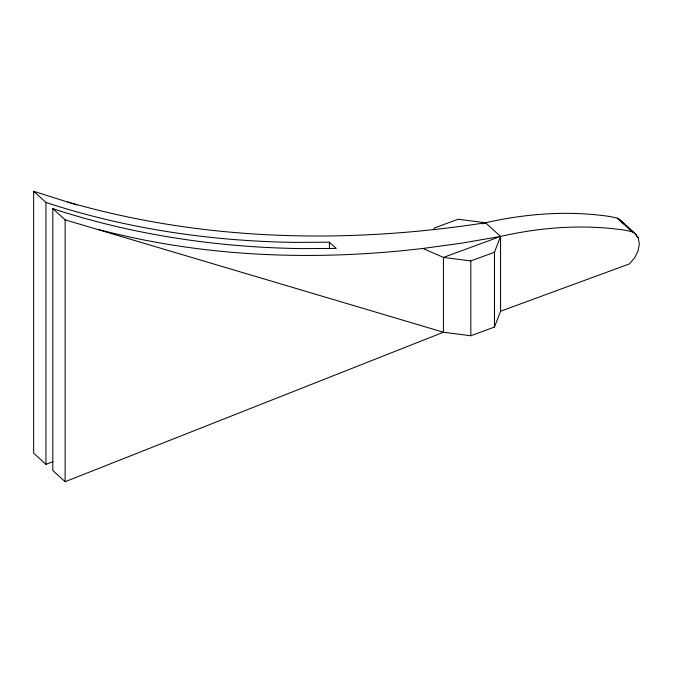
<?xml version="1.0" encoding="UTF-8"?>
<svg xmlns="http://www.w3.org/2000/svg" width="673" height="673" viewBox="0 0 673 673"><rect width="100%" height="100%" fill="white"/><g stroke="black" fill="none" stroke-linecap="round" stroke-linejoin="round"><path stroke-width="1.01" d="M433.74 229.804L434.455 227.945L458.128 219.247L485.511 222.755A450.531 310.337 -47.8 0 1 610.579 216.622L617.183 218.145L619.631 219.575L634.698 233.245L638.147 237.695L639.35 243.777L638.147 250.743L634.698 257.734L629.415 263.9L500.569 311.237L494.487 327.053L470.822 335.751L443.44 332.235L65.113 219.835L52.814 208.68L52.814 470.545L65.113 481.708L443.44 332.235L443.44 257.414L422.896 248.463A1362.337 915.112 -48.8 0 1 97.846 229.325M494.487 327.053L494.487 252.232L500.569 236.425A450.531 310.337 -47.8 0 1 625.638 230.292L632.25 231.806L634.698 233.245M482.558 223.84L485.511 222.755L500.569 236.425L500.569 311.237M422.896 248.463L461.569 243.18L500.569 236.425L443.44 257.414L470.822 260.931L494.487 252.232M76.722 204.92L33.65 191.292L33.65 453.165L45.949 464.32L52.839 461.787M52.814 208.68A1361.858 938.078 -47.8 0 0 301.883 248.606L336.264 248.421L329.4 242.196L295.018 242.381A1361.858 938.078 -47.8 0 1 45.949 202.455L33.65 191.292M619.631 219.575L636.683 235.222M617.183 218.145L632.25 231.806M636.641 236.332L638.147 237.695M621.625 221.56L622.601 223.209M470.822 260.931L470.822 335.751M329.4 242.196L329.4 248.455M65.113 219.835L65.113 481.708M45.949 202.455L45.949 464.32M485.511 222.755A1362.337 961.01 -46.7 0 1 67.737 202.009"/></g></svg>
